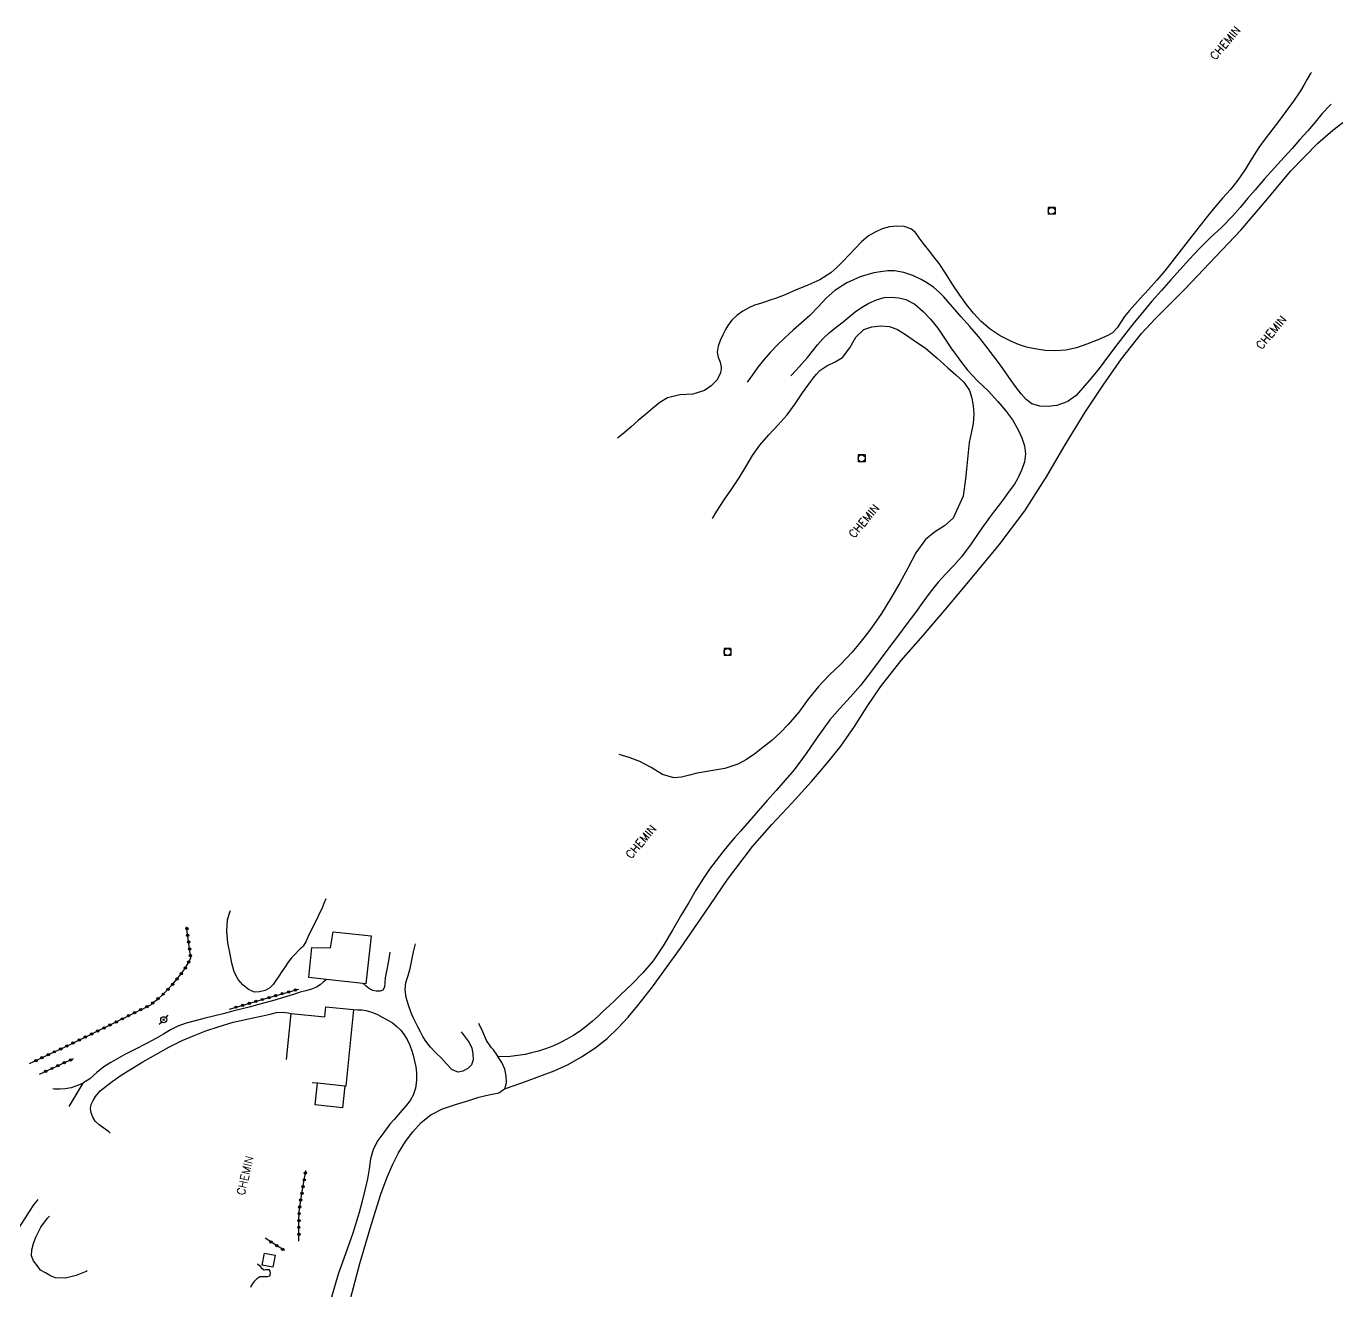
# Model space of a CAD drawing. Header units: millimetres. Extents: x 108000 to 109000, y 127000 to 127777.
# Drawn here: x 108582 to 108869.8, y 127497.4 to 127773.9 of the extents above; entities that cross this region are included whole.
import ezdxf

# ---------------------------------------------------------------- set-up
doc = ezdxf.new("R2010")
doc.units = ezdxf.units.MM
doc.layers.get('0').update_dxf_attribs({"linetype": 'CONTINUOUS'})
for name, color, linetype in [('W0004', 5, 'CONTINUOUS'), ('W0017', 7, 'CONTINUOUS'), ('W0071', 7, 'CONTINUOUS'), ('W0104', 1, 'CONTINUOUS'), ('W0323', 7, 'CONTINUOUS'), ('W0420', 7, 'CONTINUOUS'), ('W0473', 7, 'CONTINUOUS'), ('W0515', 5, 'CONTINUOUS'), ('W0989', 7, 'CONTINUOUS')]:
    doc.layers.add(name, color=color, linetype=linetype)
doc.styles.get("Standard").update_dxf_attribs({"font": 'romans.shx', "width": 0.85})

# ---------------------------------------------------------------- blocks, each defined once
blk = doc.blocks.new('T420')
for p, q in [((0.75, 0.75), (-0.75, 0.75)), ((-0.75, 0.75), (-0.75, -0.75)), ((0.75, 0.75), (0.75, -0.75)), ((0.75, -0.75), (-0.75, -0.75))]:
    blk.add_line(p, q)
blk.add_ellipse((0, 0), major_axis=(-0.53, 0.53), ratio=1, start_param=3.926991, end_param=10.210176)
blk = doc.blocks.new('T473')
for p, q in [((-0.166667, 0.166667), (0.166667, -0.166667)), ((-0.166667, -0.166667), (0.166667, 0.166667)), ((0.500001, 0.500001), (1.000002, 1.000002)), ((-1.000002, -1.000002), (-0.500001, -0.500001))]:
    blk.add_line(p, q)
blk.add_ellipse((0, 0), major_axis=(0.471405, 0.471405), ratio=1, start_param=5.4977871438, end_param=11.780972451)
blk = doc.blocks.new('t323o')
at = {"color": 0, "linetype": 'Continuous'}
for radius in [0.25, 0.15]:
    blk.add_circle((0, 0), radius, dxfattribs=at)

msp = doc.modelspace()

# ---------------------------------------------------------------- linework, layer by layer
at = {"layer": 'W0004'}
msp.add_lwpolyline([(108594.42, 127542.79), (108591.36, 127537.71)], dxfattribs=at)
at = {"layer": 'W0017'}
for points in [[(108677.08, 127554.05), (108677.96, 127552.89), (108678.84, 127551.73), (108679.43, 127550.48), (108679.67, 127549.24), (108679.7, 127547.93), (108679.37, 127546.84), (108678.58, 127546.06), (108677.48, 127545.47), (108676.42, 127545.23), (108675.15, 127545.77), (108673.96, 127546.99), (108672.81, 127548.26), (108671.58, 127549.44), (108670.39, 127550.68), (108669.35, 127552.01), (108668.74, 127553.01), (108668.19, 127554.05), (108667.66, 127555.11), (108667.14, 127556.14), (108666.64, 127557.18), (108666.19, 127558.24), (108665.57, 127559.88), (108665.05, 127561.57), (108664.84, 127563.26), (108665.03, 127564.81), (108665.48, 127566.37), (108665.92, 127567.93), (108666.32, 127569.73), (108666.71, 127571.53), (108667.1, 127573.33)], [(108661.54, 127571.45), (108661.2, 127569.58), (108660.85, 127567.71), (108660.5, 127565.85), (108660.43, 127564.84), (108660.35, 127563.83), (108659.99, 127563.15), (108659.36, 127562.94), (108658.55, 127562.94), (108657.78, 127563.09), (108657.04, 127563.47), (108656.36, 127564.04), (108655.68, 127564.61)], [(108647.64, 127565.48), (108646.94, 127564.91), (108646.24, 127564.34), (108645.5, 127563.85), (108644.35, 127563.36), (108643.12, 127563.03), (108641.88, 127562.7), (108640.43, 127562.24), (108638.98, 127561.77), (108637.53, 127561.32), (108635.87, 127560.84), (108634.21, 127560.38), (108632.55, 127559.93), (108630.75, 127559.46), (108628.95, 127559.01), (108627.15, 127558.55), (108625.06, 127558.02), (108622.97, 127557.49), (108620.88, 127556.94), (108618.95, 127556.45), (108617.01, 127555.95), (108615.15, 127555.29), (108613.56, 127554.49), (108612.02, 127553.57), (108610.48, 127552.66), (108608.2, 127551.45), (108605.89, 127550.28), (108603.61, 127549.07), (108602.05, 127548.21), (108600.51, 127547.35), (108599.01, 127546.41), (108597.45, 127545.15), (108595.94, 127543.8), (108594.42, 127542.79), (108594.3, 127542.72), (108593.1, 127542.22), (108591.84, 127541.83), (108590.56, 127541.59), (108589.38, 127541.5), (108588.19, 127541.53), (108587.82, 127541.58)], [(108600.35, 127531.92), (108600.05, 127532.22), (108599.01, 127532.97), (108597.94, 127533.68), (108597.07, 127534.54), (108596.58, 127535.39), (108596.2, 127536.32), (108596.06, 127537.26), (108596.25, 127538.16), (108596.67, 127539.06), (108597.17, 127539.9), (108598.21, 127541.13), (108599.49, 127542.2), (108600.82, 127543.2), (108602.96, 127544.74), (108605.23, 127546.13), (108607.52, 127547.48), (108610.34, 127549.13), (108613.21, 127550.71), (108616.14, 127552.15), (108618.7, 127553.26), (108621.31, 127554.27), (108623.95, 127555.18), (108627.26, 127556.13), (108630.63, 127556.91), (108634.01, 127557.6), (108635.38, 127557.94), (108636.75, 127558.26), (108638.13, 127558.36), (108638.72, 127558.29), (108639.31, 127558.19), (108639.9, 127558.08)], [(108653.55, 127558.9), (108654.47, 127558.88), (108655.39, 127558.85), (108656.29, 127558.75), (108657.56, 127558.38), (108658.78, 127557.83), (108659.97, 127557.21), (108661.06, 127556.63), (108662.11, 127555.99), (108663.07, 127555.25), (108663.92, 127554.38), (108664.67, 127553.4), (108665.31, 127552.36), (108665.82, 127551.27), (108666.23, 127550.12), (108666.57, 127548.95), (108666.91, 127547.67), (108667.18, 127546.38), (108667.32, 127545.08), (108667.32, 127543.41), (108667.12, 127541.74), (108666.64, 127540.18), (108665.97, 127539.04), (108665.12, 127537.98), (108664.23, 127536.94), (108663.34, 127535.9), (108662.42, 127534.89), (108661.49, 127533.88), (108660.19, 127532.07), (108658.88, 127530.26), (108657.84, 127528.34), (108657.27, 127526.26), (108656.96, 127524.09), (108656.62, 127521.92), (108656.07, 127519.46), (108655.47, 127517.01), (108654.82, 127514.58), (108653.4, 127510.03), (108651.8, 127505.54), (108650.2, 127501.04)], [(108684.15, 127550.09), (108683.71, 127550.54), (108682.61, 127552.16), (108681.8, 127554.02), (108680.99, 127555.88)], [(108680.97, 127539.78), (108683.15, 127540.24), (108685.33, 127540.69), (108686.58, 127541.58), (108686.74, 127541.7), (108687.03, 127542.94), (108686.95, 127544.44), (108686.66, 127545.88), (108686.02, 127547.34), (108685.12, 127548.66), (108685.08, 127548.71), (108684.15, 127550.09)], [(108650.81, 127487.92), (108652.89, 127495.64), (108654.97, 127503.37), (108657.22, 127511.04), (108658.36, 127514.82), (108659.55, 127518.58), (108660.94, 127522.25), (108662.11, 127524.94), (108663.39, 127527.58), (108664.9, 127530.05), (108666.55, 127532.21), (108668.39, 127534.23), (108670.45, 127535.93), (108673.04, 127537.23), (108675.88, 127538.15), (108678.74, 127539.03), (108680.97, 127539.78)], [(108583.62, 127516.2), (108582.69, 127514.78), (108581.76, 127513.36), (108580.86, 127511.92), (108579.68, 127509.83), (108578.57, 127507.7), (108577.46, 127505.57)], [(108584.56, 127517.37), (108584.37, 127517.13), (108583.62, 127516.2)], [(108585.12, 127501.93), (108584.38, 127502.96), (108583.64, 127503.99), (108583.19, 127505.07), (108583.21, 127506.4), (108583.6, 127507.8), (108584.12, 127509.14), (108585.19, 127511.31), (108586.64, 127513.31), (108587.08, 127513.74)], [(108595.37, 127501.79), (108595.12, 127501.66), (108592.95, 127500.79), (108590.64, 127500.22), (108588.41, 127500.29), (108587.3, 127500.71), (108586.21, 127501.32), (108585.12, 127501.93)], [(108650.2, 127501.04), (108638.55, 127460.84)]]:
    msp.add_lwpolyline(points, dxfattribs=at)
at = {"layer": 'W0071'}
for points in [[(108867.3, 127756.94), (108867.03, 127756.69), (108865.35, 127754.88), (108863.76, 127752.97), (108862.16, 127751.07), (108860.45, 127749.15), (108858.73, 127747.24), (108857.01, 127745.33), (108854.87, 127742.96), (108852.74, 127740.6), (108850.64, 127738.2), (108849.01, 127736.26), (108847.41, 127734.3), (108845.75, 127732.39), (108843.35, 127729.99), (108840.87, 127727.66), (108838.43, 127725.29), (108836.33, 127723.05), (108834.28, 127720.76), (108832.24, 127718.46), (108830.16, 127716.13), (108828.1, 127713.8), (108826.08, 127711.43), (108824.24, 127709.16), (108822.43, 127706.86), (108820.63, 127704.56), (108818.6, 127701.85), (108816.58, 127699.13), (108814.42, 127696.53), (108813, 127694.86), (108811.52, 127693.23), (108809.81, 127691.97), (108809, 127691.59), (108808.15, 127691.28), (108807.28, 127691.04), (108805.45, 127690.8), (108803.57, 127690.88), (108801.88, 127691.38), (108800.63, 127692.31), (108799.55, 127693.58), (108798.52, 127694.9), (108797.3, 127696.51), (108796.16, 127698.19), (108795, 127699.85), (108793.43, 127701.96), (108791.82, 127704.03), (108790.18, 127706.07), (108788.31, 127708.28), (108786.4, 127710.44), (108784.48, 127712.6), (108783.56, 127713.68), (108782.63, 127714.75), (108781.64, 127715.76), (108780.4, 127716.8), (108779.07, 127717.74), (108777.68, 127718.56), (108775.82, 127719.43), (108773.85, 127720.1), (108771.86, 127720.46), (108770.34, 127720.46), (108768.8, 127720.27), (108767.28, 127719.99), (108764.3, 127719.12), (108761.44, 127717.82), (108758.81, 127716.19), (108756.89, 127714.5), (108755.13, 127712.58), (108753.33, 127710.71), (108751.5, 127709.07), (108749.64, 127707.48), (108747.83, 127705.83), (108746.22, 127704.25), (108744.66, 127702.63), (108743.17, 127700.95), (108741.93, 127699.38), (108740.76, 127697.75), (108739.59, 127696.13)], [(108804.79, 127675), (108804.84, 127675.08), (108809.1, 127682.38), (108813.54, 127689.56), (108817.45, 127695.43), (108821.48, 127701.22), (108825.84, 127706.74), (108828.9, 127710.04), (108832.1, 127713.24), (108835.28, 127716.44), (108839.4, 127720.73), (108843.49, 127725.03), (108847.54, 127729.38), (108853.06, 127735.82), (108858.5, 127742.34), (108864.37, 127748.41), (108867.68, 127751.24), (108869.8, 127752.91)], [(108749.15, 127697.49), (108750.37, 127698.82), (108751.59, 127700.15), (108752.79, 127701.49), (108753.89, 127702.87), (108754.98, 127704.26), (108756.13, 127705.59), (108757.56, 127706.89), (108759.07, 127708.11), (108760.6, 127709.31), (108761.91, 127710.41), (108763.22, 127711.49), (108764.61, 127712.46), (108766.2, 127713.37), (108767.87, 127714.15), (108769.6, 127714.62), (108771.16, 127714.71), (108772.77, 127714.58), (108774.28, 127714.22), (108776.27, 127713.15), (108778.06, 127711.59), (108779.7, 127709.89), (108781.3, 127707.9), (108782.73, 127705.74), (108784.17, 127703.59), (108785.36, 127701.95), (108786.57, 127700.32), (108787.82, 127698.74), (108789.99, 127696.41), (108792.29, 127694.19), (108794.45, 127691.86), (108796.08, 127689.89), (108797.63, 127687.85), (108798.89, 127685.68), (108799.64, 127683.97), (108800.24, 127682.19), (108800.48, 127680.41), (108800.25, 127678.73), (108799.68, 127677.04), (108798.97, 127675.43), (108798.73, 127675)], [(108688.92, 127542.4), (108691.17, 127543.18), (108694.31, 127544.33), (108697.43, 127545.53), (108700.46, 127546.93), (108703.44, 127548.6), (108706.32, 127550.48), (108709.02, 127552.58), (108711.38, 127554.83), (108713.57, 127557.27), (108715.69, 127559.78), (108718.94, 127563.87), (108722.01, 127568.11), (108725.05, 127572.37), (108730.23, 127579.83), (108735.33, 127587.34), (108740.77, 127594.58), (108744.99, 127599.38), (108749.37, 127604.03), (108753.66, 127608.77), (108755.85, 127611.32), (108758, 127613.9), (108760.09, 127616.52), (108763.05, 127620.8), (108765.83, 127625.21), (108768.75, 127629.52), (108773.29, 127635.22), (108778.08, 127640.73), (108782.84, 127646.27), (108788.81, 127653.39), (108794.73, 127660.56), (108800.3, 127667.98), (108804.79, 127675)], [(108798.73, 127675), (108798.04, 127673.8), (108796.93, 127672.26), (108795.79, 127670.74), (108794.75, 127669.33), (108793.67, 127667.95), (108792.6, 127666.55), (108790.58, 127663.66), (108788.59, 127660.75), (108786.47, 127657.94), (108784.78, 127656.06), (108783.03, 127654.23), (108781.34, 127652.35), (108779.64, 127650.2), (108778.01, 127647.99), (108776.39, 127645.77), (108774.54, 127643.29), (108772.69, 127640.81), (108770.84, 127638.34), (108768.71, 127635.46), (108766.58, 127632.6), (108764.37, 127629.79), (108762.16, 127627.27), (108759.89, 127624.79), (108757.7, 127622.26), (108755.05, 127618.66), (108752.55, 127614.94), (108749.9, 127611.34), (108747.96, 127609.07), (108745.97, 127606.86), (108743.98, 127604.64), (108742.04, 127602.41), (108740.1, 127600.17), (108738.17, 127597.93), (108736.87, 127596.44), (108735.56, 127594.94), (108734.29, 127593.42), (108732.83, 127591.54), (108731.42, 127589.63), (108730.07, 127587.67), (108728.41, 127585.05), (108726.84, 127582.36), (108725.27, 127579.68), (108723.29, 127576.26), (108721.29, 127572.84), (108719.06, 127569.6), (108716.81, 127566.98), (108714.38, 127564.5), (108711.89, 127562.08), (108710.68, 127560.92), (108709.46, 127559.77), (108708.23, 127558.63), (108707.02, 127557.5), (108705.8, 127556.37), (108704.53, 127555.31), (108703.15, 127554.3), (108701.7, 127553.35), (108700.22, 127552.48), (108698.69, 127551.67), (108697.12, 127550.95), (108695.52, 127550.31), (108694, 127549.83), (108692.46, 127549.43), (108691.1, 127549.12)], [(108691.1, 127549.12), (108687.33, 127548.59), (108685.12, 127548.66)], [(108686.58, 127541.58), (108688.92, 127542.4)]]:
    msp.add_lwpolyline(points, dxfattribs=at)
at = {"layer": 'W0104'}
for points in [[(108657.4, 127575.03), (108656.26, 127564.55), (108647.64, 127565.48), (108643.77, 127565.9), (108644.48, 127572.5), (108648.51, 127572.42), (108649.12, 127575.92)], [(108633.62, 127503), (108634.11, 127505.62), (108636.41, 127505.19), (108635.91, 127502.57)]]:
    msp.add_lwpolyline(points, close=True, dxfattribs=at)
for points in [[(108638.88, 127548.01), (108639.9, 127558.08), (108647.27, 127557.34), (108647.49, 127559.51), (108653.55, 127558.9)], [(108653.55, 127558.9), (108651.87, 127542.18), (108651.66, 127542.2), (108645.68, 127542.8), (108644.5, 127542.92)], [(108651.66, 127542.2), (108651.14, 127537.42), (108645.16, 127538.08), (108645.68, 127542.8)]]:
    msp.add_lwpolyline(points, dxfattribs=at)
at = {"layer": 'W0323'}
for points in [[(108582.77, 127547.1), (108586.17, 127548.71), (108591.49, 127551.24), (108596.79, 127553.8), (108600.94, 127555.85), (108605.09, 127557.91), (108609.23, 127559.97), (108610.07, 127560.66), (108610.91, 127561.35), (108611.72, 127562.06), (108612.85, 127563.18), (108613.93, 127564.35), (108614.94, 127565.56), (108615.83, 127566.68), (108616.67, 127567.84), (108617.42, 127569.06), (108617.62, 127569.43), (108617.8, 127569.8), (108617.99, 127570.18), (108617.09, 127577)], [(108626.45, 127559.02), (108635.87, 127561.77), (108641.63, 127563.41)], [(108584.89, 127544.79), (108592.34, 127548.19)], [(108641.64, 127508.28), (108641.62, 127510.42), (108641.61, 127512.56), (108641.7, 127514.69), (108641.94, 127516.73), (108642.28, 127518.76), (108642.64, 127520.78), (108642.81, 127521.77), (108642.99, 127522.77), (108643.16, 127523.76)], [(108638.48, 127506.23), (108636.75, 127507.32), (108635.02, 127508.41), (108634.27, 127508.9)]]:
    msp.add_lwpolyline(points, dxfattribs=at)
at = {"layer": 'W0515'}
for points in [[(108862.97, 127763.81), (108862.78, 127763.6), (108862.01, 127762.37), (108861.3, 127761.07), (108860.57, 127759.8), (108859.03, 127757.53), (108857.39, 127755.32), (108855.74, 127753.13), (108854.32, 127751.23), (108852.88, 127749.34), (108851.49, 127747.42), (108849.95, 127745.04), (108848.48, 127742.63), (108846.89, 127740.29), (108845.26, 127738.28), (108843.54, 127736.34), (108841.84, 127734.38), (108840.22, 127732.39), (108838.62, 127730.39), (108837.03, 127728.37), (108835.01, 127725.74), (108832.99, 127723.09), (108830.92, 127720.49), (108829.16, 127718.43), (108827.36, 127716.41), (108825.56, 127714.39), (108824.4, 127713.1), (108823.23, 127711.82), (108822.12, 127710.5), (108821.28, 127709.26), (108820.47, 127708), (108819.5, 127706.93), (108818.45, 127706.29), (108817.28, 127705.79), (108816.1, 127705.32), (108813.88, 127704.41), (108811.61, 127703.64), (108809.3, 127703.13), (108807.03, 127702.97), (108804.73, 127703.05), (108802.47, 127703.37), (108800.69, 127703.8), (108798.94, 127704.37), (108797.25, 127705.06), (108794.94, 127706.27), (108792.75, 127707.73), (108790.74, 127709.39), (108789.07, 127711.17), (108787.56, 127713.12), (108786.12, 127715.13), (108784.57, 127717.41), (108783.09, 127719.75), (108781.56, 127722.05), (108780.43, 127723.56), (108779.27, 127725.05), (108778.11, 127726.54), (108777.25, 127727.68), (108776.4, 127728.83), (108775.39, 127729.68), (108773.95, 127730.15), (108772.32, 127730.24), (108770.73, 127730.09), (108769.14, 127729.66), (108767.6, 127728.95), (108766.15, 127728.09), (108764.63, 127726.84), (108763.26, 127725.38), (108761.88, 127723.91), (108760.59, 127722.57), (108759.29, 127721.23), (108757.91, 127720.02), (108755.49, 127718.53), (108752.85, 127717.34), (108750.19, 127716.23), (108749.05, 127715.73), (108747.91, 127715.25), (108746.76, 127714.79), (108745.79, 127714.44), (108744.8, 127714.1), (108743.82, 127713.76), (108742.52, 127713.35), (108741.21, 127712.93), (108739.96, 127712.4), (108738.64, 127711.64), (108737.4, 127710.75), (108736.3, 127709.71), (108735.52, 127708.72), (108734.86, 127707.63), (108734.28, 127706.5), (108733.71, 127705.26), (108733.25, 127703.97), (108733.06, 127702.67), (108733.29, 127701.6), (108733.71, 127700.52), (108733.94, 127699.43), (108733.93, 127699.01), (108733.89, 127698.57), (108733.82, 127698.16), (108733.04, 127696.63), (108731.72, 127695.34), (108730.26, 127694.3), (108727.74, 127693.51), (108724.89, 127693.33), (108722.22, 127692.71), (108720.53, 127691.66), (108718.95, 127690.37), (108717.39, 127689.05), (108715.8, 127687.7), (108714.24, 127686.32), (108712.65, 127684.98), (108711.26, 127683.9)], [(108737.73, 127675), (108737.88, 127675.22), (108739.36, 127677.63), (108740.82, 127680.05), (108742.4, 127682.37), (108744.33, 127684.62), (108746.39, 127686.76), (108748.36, 127688.98), (108750.09, 127691.36), (108751.71, 127693.82), (108753.44, 127696.21), (108754.09, 127697.04), (108754.75, 127697.88), (108755.47, 127698.64), (108757.07, 127699.7), (108758.85, 127700.53), (108760.48, 127701.53), (108762.06, 127703.6), (108763.38, 127705.97), (108765.09, 127707.66), (108766.84, 127708.24), (108768.8, 127708.45), (108770.7, 127708.3), (108772.51, 127707.63), (108774.25, 127706.55), (108775.94, 127705.4), (108778.59, 127703.53), (108781.1, 127701.46), (108783.5, 127699.26), (108785.25, 127697.71), (108786.95, 127696.1), (108788.2, 127694.26), (108788.74, 127692.65), (108789.03, 127690.91), (108789.15, 127689.16), (108789, 127687.08), (108788.58, 127685), (108788.15, 127682.92), (108787.57, 127677.06), (108787.32, 127675)], [(108787.32, 127675), (108786.85, 127671.22), (108784.62, 127666.35), (108782.74, 127664.73), (108780.56, 127663.31), (108778.58, 127661.71), (108776.46, 127658.78), (108774.76, 127655.48), (108773.02, 127652.2), (108771.02, 127648.87), (108768.99, 127645.56), (108766.8, 127642.36), (108765.41, 127640.54), (108763.97, 127638.75), (108762.48, 127637), (108760.09, 127634.48), (108757.58, 127632.05), (108755.18, 127629.54), (108752.98, 127626.78), (108750.88, 127623.93), (108748.61, 127621.23), (108746.84, 127619.47), (108744.98, 127617.79), (108743.05, 127616.2), (108741.3, 127614.86), (108739.48, 127613.6), (108737.58, 127612.55), (108734.73, 127611.63), (108731.71, 127611.12), (108728.68, 127610.62), (108726.99, 127610.18), (108725.29, 127609.73), (108723.62, 127609.57), (108721.09, 127610.33), (108718.64, 127611.82), (108716.15, 127613.19), (108713.84, 127614.02), (108711.67, 127614.71)], [(108732.01, 127666.3), (108733, 127667.93), (108734.58, 127670.39), (108736.24, 127672.8), (108737.73, 127675)], [(108647.52, 127583.15), (108647.38, 127582.8), (108647.24, 127582.45), (108647.1, 127582.1), (108646.61, 127580.96), (108646.09, 127579.82), (108645.55, 127578.7), (108645.07, 127577.74), (108644.57, 127576.79), (108644.07, 127575.84), (108643.61, 127574.78), (108643.15, 127573.71), (108642.53, 127572.76), (108642.24, 127572.46), (108641.92, 127572.17), (108641.61, 127571.89), (108640.8, 127571.06), (108640.03, 127570.2), (108639.31, 127569.31), (108638.59, 127568.29), (108637.92, 127567.23), (108637.22, 127566.19), (108636.62, 127565.28), (108636.01, 127564.39), (108635.28, 127563.67), (108634.23, 127563.12), (108633.04, 127562.79), (108631.91, 127562.75), (108630.59, 127563.28), (108629.36, 127564.31), (108628.35, 127565.49), (108627.49, 127567.15), (108626.98, 127569.07), (108626.61, 127571.01), (108626.12, 127573.52), (108625.86, 127576.07), (108626.05, 127578.57), (108626.36, 127579.78), (108626.65, 127580.6)], [(108632.6, 127503.35), (108633.03, 127502.98), (108633.48, 127502.4), (108634.01, 127502.04), (108634.37, 127502.05), (108634.75, 127502.11), (108635.04, 127502.07), (108635.26, 127501.68), (108635.32, 127501.1), (108635.23, 127500.63)], [(108635.23, 127500.63), (108634.71, 127500.45), (108633.89, 127500.51), (108633.12, 127500.45), (108632.42, 127500.01), (108631.8, 127499.38), (108631.3, 127498.68), (108631.04, 127498.14)]]:
    msp.add_lwpolyline(points, dxfattribs=at)

# ---------------------------------------------------------------- block references
at = {"layer": 'W0323'}
for p, rotation in [((108617.14, 127576.64), 97.4972459115123), ((108617.33, 127575.15), 97.4972459115123), ((108617.53, 127573.67), 97.4972459115123), ((108617.72, 127572.18), 97.4972459115123), ((108617.55, 127569.3), 62.26706358957276), ((108617.92, 127570.69), 97.4972459115123), ((108615.91, 127566.79), 54.00203168295899), ((108616.78, 127568.01), 58.34779090760685), ((108613.01, 127563.35), 47.42309737923097), ((108614.02, 127564.46), 50.03721386339731), ((108614.98, 127565.61), 51.69660529002636), ((108610.84, 127561.29), 39.37875693379517), ((108611.95, 127562.29), 44.56575586165445), ((108632.21, 127560.7), 16.26697706579755), ((108633.65, 127561.12), 16.26697706579755), ((108635.09, 127561.55), 16.26697706579755), ((108636.53, 127561.96), 15.84954412711416), ((108637.97, 127562.37), 15.84954412711416), ((108639.41, 127562.78), 15.84954412711416), ((108640.86, 127563.19), 15.84954412711416), ((108604.38, 127557.56), 26.45438829290821), ((108605.72, 127558.23), 26.4543882930694), ((108607.06, 127558.89), 26.4543882930694), ((108608.4, 127559.56), 26.4543882930694), ((108609.68, 127560.34), 39.3452107981803), ((108627.89, 127559.44), 16.26697706579755), ((108629.33, 127559.86), 16.26697706579755), ((108630.77, 127560.28), 16.26697706579755), ((108599, 127554.89), 26.22196677752553), ((108600.35, 127555.55), 26.22196677752553), ((108601.69, 127556.22), 26.45438829290821), ((108603.03, 127556.89), 26.45438829290821), ((108593.6, 127552.27), 25.75542454991061), ((108594.96, 127552.92), 25.75542454991061), ((108596.31, 127553.57), 25.75542454991061), ((108597.65, 127554.23), 26.22196677752553), ((108586.84, 127549.03), 25.44661111534709), ((108588.19, 127549.68), 25.44661111534709), ((108589.55, 127550.32), 25.44661111534709), ((108590.9, 127550.97), 25.44661111534709), ((108592.25, 127551.61), 25.75542454991061), ((108584.13, 127547.74), 25.45079267730697), ((108585.48, 127548.39), 25.45079267730697), ((108588.98, 127546.66), 24.49603710367165), ((108590.35, 127547.28), 24.49603710367165), ((108591.71, 127547.9), 24.49603710367165), ((108586.25, 127545.41), 24.49603710367165), ((108587.62, 127546.03), 24.49603710367165), ((108643.06, 127523.17), 79.95914072400357), ((108642.54, 127520.21), 79.94196612709975), ((108642.8, 127521.69), 80.19252666938758), ((108642.28, 127518.73), 80.4780997353509), ((108641.82, 127515.77), 83.16277775115385), ((108642.03, 127517.25), 80.4780997353509), ((108641.62, 127512.78), 87.6107040976084), ((108641.68, 127514.28), 87.6107040976084), ((108641.61, 127511.28), 90.40141178479516), ((108641.63, 127509.78), 90.42817160538071), ((108635.53, 127508.09), 147.7505911592418), ((108636.8, 127507.29), 147.7505911586783), ((108638.07, 127506.49), 147.7505911586783)]:
    msp.add_blockref('t323o', p, dxfattribs=dict(at, rotation=rotation))
at = {"layer": 'W0420'}
for p in [(108806.18, 127733.57), (108764.63, 127679.48), (108735.31, 127637.11)]:
    msp.add_blockref('T420', p, dxfattribs=at)
at = {"layer": 'W0473'}
msp.add_blockref('T473', (108612.08, 127556.7), dxfattribs=at)

# ---------------------------------------------------------------- texts
at = {"layer": 'W0989'}
for rotation, p in [(49.4246, (108841.95, 127766.41)), (49.4246, (108852.02, 127703.13)), (49.4246, (108762.98, 127661.88)), (49.4246, (108714.23, 127591.76)), (76.7086, (108629.69, 127518.18))]:
    msp.add_text('CHEMIN', height=1.75, rotation=rotation, dxfattribs=at).set_placement(p)

doc.saveas('drawing.dxf')
